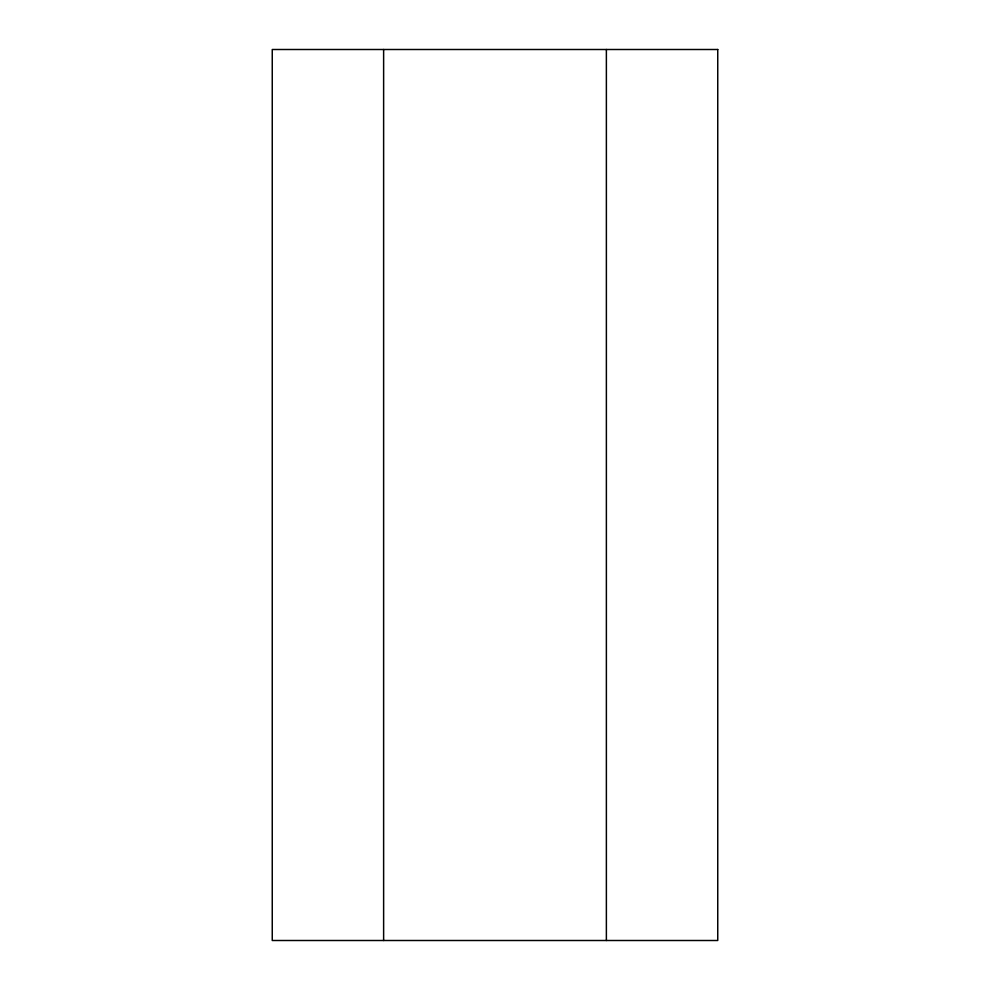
<?xml version="1.0" encoding="UTF-8"?>
<svg xmlns="http://www.w3.org/2000/svg" width="990" height="990" viewBox="0 0 990 990"><rect width="100%" height="100%" fill="white"/><g stroke="black" fill="none" stroke-linecap="round" stroke-linejoin="round"><path stroke-width="1.49" d="M606.375 49.5L606.375 940.5M383.625 49.5L383.625 940.5M717.75 49.5L272.25 49.5L272.25 940.5L717.75 940.5L717.75 49.5"/></g></svg>
